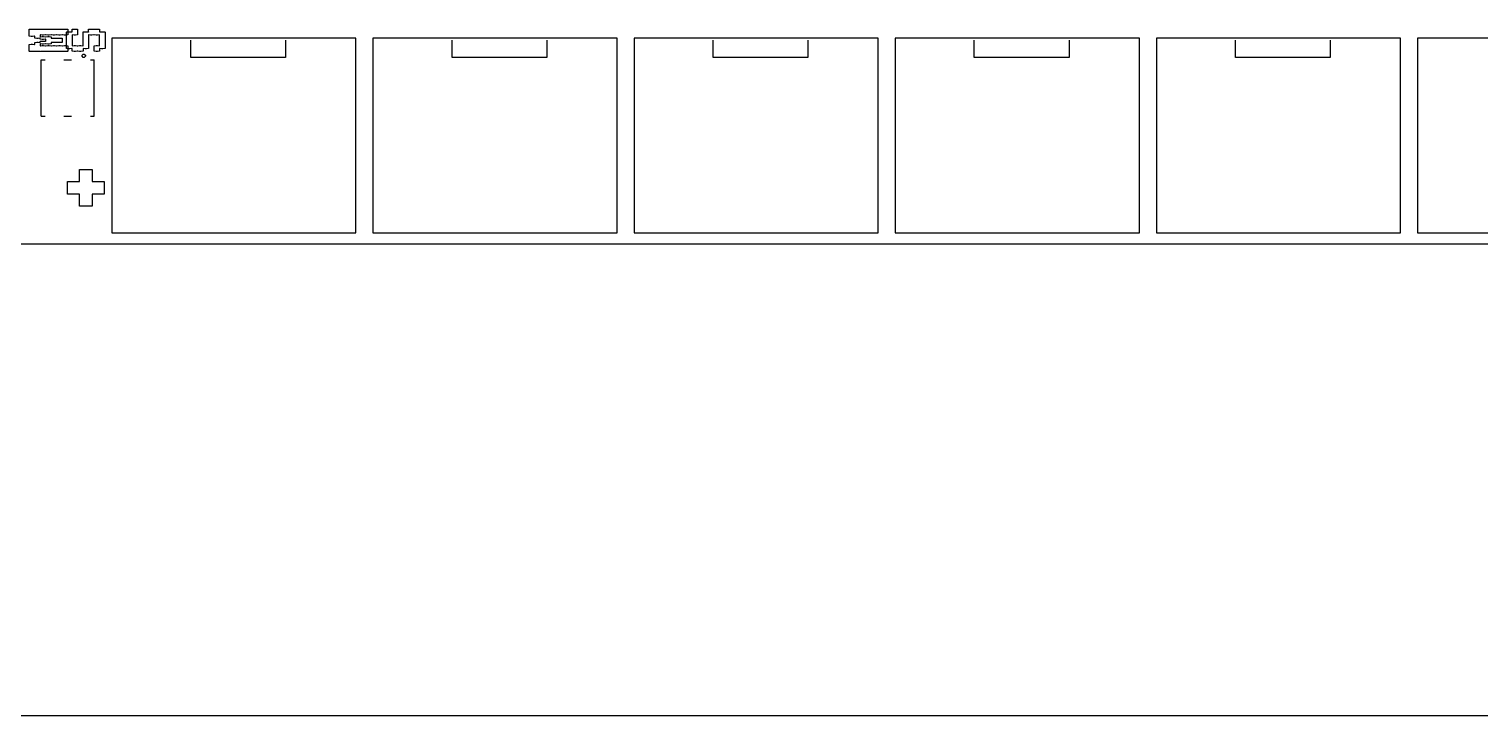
# Model space of a CAD drawing. Extents: x 0 to 132, y 0 to 98.
# Drawn here: x 52.4 to 95.19, y 0 to 20.27 of the extents above; entities that cross this region are included whole.
import ezdxf

# ---------------------------------------------------------------- set-up
doc = ezdxf.new("R2010")
doc.units = 0
doc.layers.get('0').update_dxf_attribs({"linetype": 'CONTINUOUS'})

msp = doc.modelspace()

# ---------------------------------------------------------------- linework, layer by layer
at = {"color": 0}
for p, q in [((52.4083, 20.2599), (52.4136, 20.2613)), ((52.4083, 20.056), (52.4083, 20.2599)), ((52.4136, 20.2613), (52.47, 20.2668)), ((52.47, 20.2668), (52.4895, 20.2668)), ((52.4895, 20.2668), (52.5089, 20.2668)), ((52.5089, 20.2668), (52.5639, 20.2613)), ((52.5639, 20.2613), (52.5709, 20.2599)), ((52.5709, 20.2599), (52.5762, 20.2613)), ((52.5762, 20.2613), (52.6327, 20.2668)), ((52.6327, 20.2668), (52.6521, 20.2668)), ((52.6521, 20.2668), (52.6715, 20.2668)), ((52.6715, 20.2668), (52.7265, 20.2613)), ((52.7265, 20.2613), (52.7332, 20.2599)), ((52.7332, 20.2599), (52.7389, 20.2613)), ((52.7389, 20.2613), (52.7953, 20.2668)), ((52.7953, 20.2668), (52.8147, 20.2668)), ((52.8147, 20.2668), (52.8341, 20.2668)), ((52.8341, 20.2668), (52.8891, 20.2613)), ((52.8891, 20.2613), (52.8959, 20.2599)), ((52.8959, 20.2599), (52.9015, 20.2613)), ((52.9015, 20.2613), (52.9579, 20.2668)), ((52.9579, 20.2668), (52.9773, 20.2668)), ((52.9773, 20.2668), (52.9967, 20.2668)), ((52.9967, 20.2668), (53.0518, 20.2613)), ((53.0518, 20.2613), (53.0585, 20.2599)), ((53.0585, 20.2599), (53.0641, 20.2613)), ((53.0641, 20.2613), (53.1206, 20.2668)), ((53.1206, 20.2668), (53.14, 20.2668)), ((53.14, 20.2668), (53.1594, 20.2668)), ((53.1594, 20.2668), (53.2144, 20.2613)), ((53.2144, 20.2613), (53.2211, 20.2599)), ((53.2211, 20.2599), (53.2268, 20.2613)), ((53.2268, 20.2613), (53.2832, 20.2668)), ((53.2832, 20.2668), (53.3026, 20.2668)), ((53.3026, 20.2668), (53.3217, 20.2668)), ((53.3217, 20.2668), (53.377, 20.2613)), ((53.377, 20.2613), (53.3837, 20.2599)), ((53.3837, 20.2599), (53.3894, 20.2613)), ((53.3894, 20.2613), (53.4458, 20.2668)), ((53.4458, 20.2668), (53.4652, 20.2668)), ((53.4652, 20.2668), (53.4843, 20.2668)), ((53.4843, 20.2668), (53.5397, 20.2613)), ((53.5093, 20.1786), (53.5146, 20.18)), ((53.5093, 19.6908), (53.5093, 20.1786)), ((53.5146, 20.18), (53.5711, 20.1869)), ((53.5397, 20.2613), (53.5464, 20.2599)), ((53.5464, 20.2599), (53.5464, 20.0973)), ((53.5711, 20.1869), (53.5905, 20.1869)), ((53.5905, 20.1869), (53.6099, 20.1869)), ((53.6099, 20.1869), (53.6649, 20.18)), ((53.6649, 20.18), (53.672, 20.1786)), ((53.672, 20.2599), (53.6773, 20.2613)), ((53.672, 20.1786), (53.672, 20.2599)), ((53.6773, 20.2613), (53.7337, 20.2682)), ((53.7337, 20.2682), (53.7531, 20.2682)), ((53.7531, 20.2682), (53.7725, 20.2682)), ((53.7725, 20.2682), (53.8275, 20.2613)), ((53.8275, 20.2613), (53.8346, 20.2599)), ((53.8346, 20.2599), (53.8346, 20.0973)), ((53.9972, 20.1786), (54.0025, 20.18)), ((53.9972, 19.7721), (53.9972, 20.1786)), ((54.0025, 20.18), (54.059, 20.1869)), ((54.059, 20.1869), (54.0784, 20.1869)), ((54.0784, 20.1869), (54.0978, 20.1869)), ((54.0978, 20.1869), (54.1528, 20.18)), ((54.1528, 20.18), (54.1595, 20.1786)), ((54.1595, 20.2599), (54.1651, 20.2613)), ((54.1595, 20.1786), (54.1595, 20.2599)), ((54.1651, 20.2613), (54.2216, 20.2682)), ((54.2216, 20.2682), (54.241, 20.2682)), ((54.241, 20.2682), (54.2604, 20.2682)), ((54.2604, 20.2682), (54.3154, 20.2613)), ((54.3154, 20.2613), (54.3221, 20.2599)), ((54.3221, 20.2599), (54.3278, 20.2613)), ((54.3278, 20.2613), (54.3842, 20.2682)), ((54.3842, 20.2682), (54.4036, 20.2682)), ((54.4036, 20.2682), (54.423, 20.2682)), ((54.423, 20.2682), (54.4781, 20.2613)), ((54.4781, 20.2613), (54.4848, 20.2599)), ((54.4848, 20.2599), (54.4848, 20.1786)), ((54.4848, 20.1786), (54.4904, 20.18)), ((54.4904, 20.18), (54.5469, 20.1869)), ((54.5469, 20.1869), (54.5663, 20.1869)), ((54.5663, 20.1869), (54.5853, 20.1869)), ((54.5853, 20.1869), (54.6407, 20.18)), ((54.6407, 20.18), (54.6474, 20.1786)), ((54.6474, 20.1786), (54.6474, 19.6908)), ((52.4136, 20.0546), (52.4083, 20.056)), ((52.4083, 19.8121), (52.4136, 19.8134)), ((52.4083, 19.6095), (52.4083, 19.8121)), ((52.4686, 20.0491), (52.4136, 20.0546)), ((52.4136, 19.8134), (52.47, 19.8203)), ((52.4895, 20.0491), (52.4686, 20.0491)), ((52.47, 19.8203), (52.4895, 19.8203)), ((52.5074, 20.0491), (52.4895, 20.0491)), ((52.4895, 19.8203), (52.5089, 19.8203)), ((52.5639, 20.0546), (52.5074, 20.0491)), ((52.5089, 19.8203), (52.5639, 19.8134)), ((52.5709, 20.056), (52.5639, 20.0546)), ((52.5639, 19.8134), (52.5709, 19.8121)), ((52.5709, 19.9953), (52.5709, 20.056)), ((52.5762, 19.994), (52.5709, 19.9953)), ((52.5709, 19.8727), (52.5762, 19.8741)), ((52.5709, 19.8121), (52.5709, 19.8727)), ((52.6313, 19.9871), (52.5762, 19.994)), ((52.5762, 19.8741), (52.6327, 19.881)), ((52.6521, 19.9871), (52.6313, 19.9871)), ((52.6327, 19.881), (52.6521, 19.881)), ((52.6701, 19.9871), (52.6521, 19.9871)), ((52.6521, 19.881), (52.6715, 19.881)), ((52.7265, 19.994), (52.6701, 19.9871)), ((52.6715, 19.881), (52.7265, 19.8741)), ((52.7332, 19.9953), (52.7265, 19.994)), ((52.7265, 19.8741), (52.7332, 19.8727)), ((52.7389, 20.0959), (52.7332, 20.0973)), ((52.7332, 20.0973), (52.7332, 20.0353)), ((52.7332, 20.0353), (52.7389, 20.0367)), ((52.7332, 19.965), (52.7332, 19.9953)), ((52.7389, 19.9636), (52.7332, 19.965)), ((52.7332, 19.9044), (52.7389, 19.9058)), ((52.7332, 19.8727), (52.7332, 19.9044)), ((52.7389, 19.8313), (52.7332, 19.8327)), ((52.7332, 19.8327), (52.7332, 19.7721)), ((52.7332, 19.7721), (52.7389, 19.7735)), ((52.7939, 20.089), (52.7389, 20.0959)), ((52.7389, 20.0367), (52.7953, 20.0436)), ((52.7939, 19.9567), (52.7389, 19.9636)), ((52.7389, 19.9058), (52.7953, 19.9113)), ((52.7939, 19.8245), (52.7389, 19.8313)), ((52.7389, 19.7735), (52.7953, 19.779)), ((52.8147, 20.089), (52.7939, 20.089)), ((52.8147, 19.9567), (52.7939, 19.9567)), ((52.8147, 19.8245), (52.7939, 19.8245)), ((52.7953, 20.0436), (52.8147, 20.0436)), ((52.7953, 19.9113), (52.8147, 19.9113)), ((52.7953, 19.779), (52.8147, 19.779)), ((52.8327, 20.089), (52.8147, 20.089)), ((52.8147, 20.0436), (52.8341, 20.0436)), ((52.8327, 19.9567), (52.8147, 19.9567)), ((52.8147, 19.9113), (52.8341, 19.9113)), ((52.8327, 19.8245), (52.8147, 19.8245)), ((52.8147, 19.779), (52.8341, 19.779)), ((52.8891, 20.0959), (52.8327, 20.089)), ((52.8891, 19.9636), (52.8327, 19.9567)), ((52.8891, 19.8313), (52.8327, 19.8245)), ((52.8341, 20.0436), (52.8891, 20.0367)), ((52.8341, 19.9113), (52.8891, 19.9058)), ((52.8341, 19.779), (52.8891, 19.7735)), ((52.8959, 20.0973), (52.8891, 20.0959)), ((52.8891, 20.0367), (52.8959, 20.0353)), ((52.8959, 19.965), (52.8891, 19.9636)), ((52.8891, 19.9058), (52.8959, 19.9044)), ((52.8959, 19.8327), (52.8891, 19.8313)), ((52.8891, 19.7735), (52.8959, 19.7721)), ((52.9015, 20.0959), (52.8959, 20.0973)), ((52.8959, 20.0353), (52.9015, 20.0367)), ((52.8959, 19.9044), (52.8959, 19.965)), ((52.9015, 19.8313), (52.8959, 19.8327)), ((52.8959, 19.7721), (52.9015, 19.7735)), ((52.9565, 20.089), (52.9015, 20.0959)), ((52.9015, 20.0367), (52.9579, 20.0436)), ((52.9565, 19.8245), (52.9015, 19.8313)), ((52.9015, 19.7735), (52.9579, 19.779)), ((52.9773, 20.089), (52.9565, 20.089)), ((52.9773, 19.8245), (52.9565, 19.8245)), ((52.9579, 20.0436), (52.9773, 20.0436)), ((52.9579, 19.779), (52.9773, 19.779)), ((52.9953, 20.089), (52.9773, 20.089)), ((52.9773, 20.0436), (52.9967, 20.0436)), ((52.9953, 19.8245), (52.9773, 19.8245)), ((52.9773, 19.779), (52.9967, 19.779)), ((53.0518, 20.0959), (52.9953, 20.089)), ((53.0518, 19.8313), (52.9953, 19.8245)), ((52.9967, 20.0436), (53.0518, 20.0367)), ((52.9967, 19.779), (53.0518, 19.7735)), ((53.0585, 20.0973), (53.0518, 20.0959)), ((53.0518, 20.0367), (53.0585, 20.0353)), ((53.0585, 19.8327), (53.0518, 19.8313)), ((53.0518, 19.7735), (53.0585, 19.7721)), ((53.0641, 20.0959), (53.0585, 20.0973)), ((53.0585, 20.0353), (53.0585, 19.9953)), ((53.0585, 19.9953), (53.0641, 19.9967)), ((53.0641, 19.8727), (53.0585, 19.8727)), ((53.0585, 19.8727), (53.0585, 19.8327)), ((53.0585, 19.7721), (53.0641, 19.7735)), ((53.1192, 20.089), (53.0641, 20.0959)), ((53.0641, 19.9967), (53.1206, 20.0022)), ((53.1192, 19.8658), (53.0641, 19.8727)), ((53.0641, 19.7735), (53.1206, 19.779)), ((53.14, 20.089), (53.1192, 20.089)), ((53.14, 19.8658), (53.1192, 19.8658)), ((53.1206, 20.0022), (53.14, 20.0022)), ((53.1206, 19.779), (53.14, 19.779)), ((53.158, 20.089), (53.14, 20.089)), ((53.14, 20.0022), (53.1594, 20.0022)), ((53.158, 19.8658), (53.14, 19.8658)), ((53.14, 19.779), (53.1594, 19.779)), ((53.2144, 20.0959), (53.158, 20.089)), ((53.2144, 19.8727), (53.158, 19.8658)), ((53.1594, 20.0022), (53.2144, 19.9967)), ((53.1594, 19.779), (53.2144, 19.7735)), ((53.2211, 20.0973), (53.2144, 20.0959)), ((53.2144, 19.9967), (53.2211, 19.9953)), ((53.2211, 19.8727), (53.2144, 19.8727)), ((53.2144, 19.7735), (53.2211, 19.7721)), ((53.2268, 20.0959), (53.2211, 20.0973)), ((53.2211, 19.9953), (53.2268, 19.9967)), ((53.2268, 19.8727), (53.2211, 19.8727)), ((53.2211, 19.7721), (53.2268, 19.7735)), ((53.2818, 20.089), (53.2268, 20.0959)), ((53.2268, 19.9967), (53.2832, 20.0022)), ((53.2818, 19.8658), (53.2268, 19.8727)), ((53.2268, 19.7735), (53.2832, 19.779)), ((53.3026, 20.089), (53.2818, 20.089)), ((53.3026, 19.8658), (53.2818, 19.8658)), ((53.2832, 20.0022), (53.3026, 20.0022)), ((53.2832, 19.779), (53.3026, 19.779)), ((53.3206, 20.089), (53.3026, 20.089)), ((53.3026, 20.0022), (53.3217, 20.0022)), ((53.3206, 19.8658), (53.3026, 19.8658)), ((53.3026, 19.779), (53.3217, 19.779)), ((53.377, 20.0959), (53.3206, 20.089)), ((53.377, 19.8727), (53.3206, 19.8658)), ((53.3217, 20.0022), (53.377, 19.9967)), ((53.3217, 19.779), (53.377, 19.7735)), ((53.3837, 20.0973), (53.377, 20.0959)), ((53.377, 19.9967), (53.3837, 19.9953)), ((53.3837, 19.8727), (53.377, 19.8727)), ((53.377, 19.7735), (53.3837, 19.7721)), ((53.3894, 20.0959), (53.3837, 20.0973)), ((53.3837, 19.9953), (53.3837, 19.8727)), ((53.3837, 19.7721), (53.3894, 19.7735)), ((53.4444, 20.089), (53.3894, 20.0959)), ((53.3894, 19.7735), (53.4458, 19.779)), ((53.4652, 20.089), (53.4444, 20.089)), ((53.4458, 19.779), (53.4652, 19.779)), ((53.4829, 20.089), (53.4652, 20.089)), ((53.4652, 19.779), (53.4843, 19.779)), ((53.5397, 20.0959), (53.4829, 20.089)), ((53.4843, 19.779), (53.5397, 19.7735)), ((53.5146, 19.6908), (53.5093, 19.6908)), ((53.57, 19.6839), (53.5146, 19.6908)), ((53.5464, 20.0973), (53.5397, 20.0959)), ((53.5397, 19.7735), (53.5464, 19.7721)), ((53.5464, 19.7721), (53.5464, 19.6095)), ((53.5905, 19.6839), (53.57, 19.6839)), ((53.6085, 19.6839), (53.5905, 19.6839)), ((53.6649, 19.6908), (53.6085, 19.6839)), ((53.672, 19.6908), (53.6649, 19.6908)), ((53.6773, 20.0973), (53.672, 20.0973)), ((53.672, 20.0973), (53.672, 19.7721)), ((53.672, 19.7721), (53.6773, 19.7735)), ((53.672, 19.6095), (53.672, 19.6908)), ((53.7326, 20.0904), (53.6773, 20.0973)), ((53.6773, 19.7735), (53.7337, 19.7804)), ((53.7531, 20.0904), (53.7326, 20.0904)), ((53.7337, 19.7804), (53.7531, 19.7804)), ((53.7711, 20.0904), (53.7531, 20.0904)), ((53.7531, 19.7804), (53.7725, 19.7804)), ((53.8275, 20.0973), (53.7711, 20.0904)), ((53.7725, 19.7804), (53.8275, 19.7735)), ((53.8346, 20.0973), (53.8275, 20.0973)), ((53.8275, 19.7735), (53.8346, 19.7721)), ((53.8346, 19.7721), (53.8399, 19.7735)), ((53.8399, 19.7735), (53.8963, 19.7804)), ((53.8963, 19.7804), (53.9157, 19.7804)), ((53.9157, 19.7804), (53.9351, 19.7804)), ((53.9351, 19.7804), (53.9902, 19.7735)), ((53.9902, 19.7735), (53.9972, 19.7721)), ((54.0025, 19.6908), (53.9972, 19.6908)), ((53.9972, 19.6908), (53.9972, 19.6095)), ((54.0575, 19.6839), (54.0025, 19.6908)), ((54.0784, 19.6839), (54.0575, 19.6839)), ((54.0964, 19.6839), (54.0784, 19.6839)), ((54.1528, 19.6908), (54.0964, 19.6839)), ((54.1595, 19.6908), (54.1528, 19.6908)), ((54.1651, 20.0973), (54.1595, 20.0973)), ((54.1595, 20.0973), (54.1595, 19.6908)), ((54.2202, 20.0904), (54.1651, 20.0973)), ((54.241, 20.0904), (54.2202, 20.0904)), ((54.259, 20.0904), (54.241, 20.0904)), ((54.3154, 20.0973), (54.259, 20.0904)), ((54.3221, 20.0973), (54.3154, 20.0973)), ((54.3278, 20.0973), (54.3221, 20.0973)), ((54.3221, 19.7721), (54.3278, 19.7735)), ((54.3221, 19.6095), (54.3221, 19.7721)), ((54.3828, 20.0904), (54.3278, 20.0973)), ((54.3278, 19.7735), (54.3842, 19.7804)), ((54.4036, 20.0904), (54.3828, 20.0904)), ((54.3842, 19.7804), (54.4036, 19.7804)), ((54.4216, 20.0904), (54.4036, 20.0904)), ((54.4036, 19.7804), (54.423, 19.7804)), ((54.4781, 20.0973), (54.4216, 20.0904)), ((54.423, 19.7804), (54.4781, 19.7735)), ((54.4848, 20.0973), (54.4781, 20.0973)), ((54.4781, 19.7735), (54.4848, 19.7721)), ((54.4848, 19.7721), (54.4848, 20.0973)), ((54.4904, 19.6908), (54.4848, 19.6908)), ((54.4848, 19.6908), (54.4848, 19.6095)), ((54.5454, 19.6839), (54.4904, 19.6908)), ((54.5663, 19.6839), (54.5454, 19.6839)), ((54.5842, 19.6839), (54.5663, 19.6839)), ((54.6407, 19.6908), (54.5842, 19.6839)), ((54.6474, 19.6908), (54.6407, 19.6908)), ((62.0448, 20.0008), (54.8446, 20.0008)), ((54.8446, 20.0008), (54.8446, 14.2503)), ((57.1747, 19.429), (57.1747, 19.9374)), ((59.9694, 19.9374), (59.9694, 19.429)), ((62.0448, 14.2503), (62.0448, 20.0008)), ((69.7466, 19.9995), (62.5464, 19.9995)), ((62.5464, 19.9995), (62.5464, 14.2503)), ((64.8765, 19.4276), (64.8765, 19.9361)), ((67.6698, 19.9361), (67.6698, 19.4276)), ((69.7466, 14.2503), (69.7466, 19.9995)), ((77.4457, 19.9995), (70.2469, 19.9995)), ((70.2469, 19.9995), (70.2469, 14.2503)), ((72.5759, 19.4276), (72.5759, 19.9361)), ((75.3703, 19.9361), (75.3703, 19.4276)), ((77.4457, 14.2503), (77.4457, 19.9995)), ((85.1461, 19.9995), (77.9459, 19.9995)), ((77.9459, 19.9995), (77.9459, 14.2503)), ((80.2763, 19.4276), (80.2763, 19.9361)), ((83.0711, 19.9361), (83.0711, 19.4276)), ((85.1461, 14.2503), (85.1461, 19.9995)), ((92.8469, 19.9995), (85.6463, 19.9995)), ((85.6463, 19.9995), (85.6463, 14.2503)), ((87.9768, 19.4276), (87.9768, 19.9361)), ((90.7701, 19.9361), (90.7701, 19.4276)), ((92.8469, 14.2503), (92.8469, 19.9995)), ((100.546, 19.9995), (93.3468, 19.9995)), ((93.3468, 19.9995), (93.3468, 14.2503)), ((52.4136, 19.6081), (52.4083, 19.6095)), ((52.4686, 19.6012), (52.4136, 19.6081)), ((52.4895, 19.6012), (52.4686, 19.6012)), ((52.5074, 19.6012), (52.4895, 19.6012)), ((52.5639, 19.6081), (52.5074, 19.6012)), ((52.5709, 19.6095), (52.5639, 19.6081)), ((52.5762, 19.6081), (52.5709, 19.6095)), ((52.6313, 19.6012), (52.5762, 19.6081)), ((52.6521, 19.6012), (52.6313, 19.6012)), ((52.6701, 19.6012), (52.6521, 19.6012)), ((52.7265, 19.6081), (52.6701, 19.6012)), ((52.7332, 19.6095), (52.7265, 19.6081)), ((52.7389, 19.6081), (52.7332, 19.6095)), ((52.7939, 19.6012), (52.7389, 19.6081)), ((52.7664, 19.3587), (52.8796, 19.3587)), ((52.7664, 17.6982), (52.7664, 19.3587)), ((52.8147, 19.6012), (52.7939, 19.6012)), ((52.8327, 19.6012), (52.8147, 19.6012)), ((52.8891, 19.6081), (52.8327, 19.6012)), ((52.8959, 19.6095), (52.8891, 19.6081)), ((52.9015, 19.6081), (52.8959, 19.6095)), ((52.9565, 19.6012), (52.9015, 19.6081)), ((52.9773, 19.6012), (52.9565, 19.6012)), ((52.9953, 19.6012), (52.9773, 19.6012)), ((53.0518, 19.6081), (52.9953, 19.6012)), ((53.0585, 19.6095), (53.0518, 19.6081)), ((53.0641, 19.6081), (53.0585, 19.6095)), ((53.1192, 19.6012), (53.0641, 19.6081)), ((53.14, 19.6012), (53.1192, 19.6012)), ((53.158, 19.6012), (53.14, 19.6012)), ((53.2144, 19.6081), (53.158, 19.6012)), ((53.2211, 19.6095), (53.2144, 19.6081)), ((53.2268, 19.6081), (53.2211, 19.6095)), ((53.2818, 19.6012), (53.2268, 19.6081)), ((53.3026, 19.6012), (53.2818, 19.6012)), ((53.3206, 19.6012), (53.3026, 19.6012)), ((53.377, 19.6081), (53.3206, 19.6012)), ((53.3837, 19.6095), (53.377, 19.6081)), ((53.3894, 19.6081), (53.3837, 19.6095)), ((53.4444, 19.6012), (53.3894, 19.6081)), ((53.4335, 19.3587), (53.6593, 19.3587)), ((53.4652, 19.6012), (53.4444, 19.6012)), ((53.4829, 19.6012), (53.4652, 19.6012)), ((53.5397, 19.6081), (53.4829, 19.6012)), ((53.5464, 19.6095), (53.5397, 19.6081)), ((53.6773, 19.6095), (53.672, 19.6095)), ((53.7326, 19.6026), (53.6773, 19.6095)), ((53.7531, 19.6026), (53.7326, 19.6026)), ((53.7711, 19.6026), (53.7531, 19.6026)), ((53.8275, 19.6095), (53.7711, 19.6026)), ((53.8346, 19.6095), (53.8275, 19.6095)), ((53.8399, 19.6095), (53.8346, 19.6095)), ((53.8949, 19.6026), (53.8399, 19.6095)), ((53.9157, 19.6026), (53.8949, 19.6026)), ((53.9337, 19.6026), (53.9157, 19.6026)), ((53.9902, 19.6095), (53.9337, 19.6026)), ((53.9669, 19.4923), (54.0039, 19.5296)), ((53.9669, 19.4786), (53.9669, 19.4923)), ((53.9669, 19.4662), (53.9669, 19.4786)), ((54.0039, 19.429), (53.9669, 19.4662)), ((53.9972, 19.6095), (53.9902, 19.6095)), ((54.0039, 19.5296), (54.0163, 19.5296)), ((54.0163, 19.429), (54.0039, 19.429)), ((54.0163, 19.5296), (54.0286, 19.5296)), ((54.0286, 19.429), (54.0163, 19.429)), ((54.0286, 19.5296), (54.066, 19.4923)), ((54.066, 19.4662), (54.0286, 19.429)), ((54.066, 19.4923), (54.066, 19.4786)), ((54.066, 19.4786), (54.066, 19.4662)), ((54.2135, 19.3587), (54.3264, 19.3587)), ((54.3278, 19.6095), (54.3221, 19.6095)), ((54.3264, 17.6982), (54.3264, 19.3587)), ((54.3828, 19.6026), (54.3278, 19.6095)), ((54.4036, 19.6026), (54.3828, 19.6026)), ((54.4216, 19.6026), (54.4036, 19.6026)), ((54.4781, 19.6095), (54.4216, 19.6026)), ((54.4848, 19.6095), (54.4781, 19.6095)), ((59.9694, 19.429), (57.1747, 19.429)), ((67.6698, 19.4276), (64.8765, 19.4276)), ((75.3703, 19.4276), (72.5759, 19.4276)), ((83.0711, 19.4276), (80.2763, 19.4276)), ((90.7701, 19.4276), (87.9768, 19.4276)), ((52.7664, 17.6982), (52.8796, 17.6982)), ((53.4335, 17.6982), (53.6593, 17.6982)), ((54.2135, 17.6982), (54.3264, 17.6982)), ((53.891, 15.7661), (53.891, 16.1203)), ((53.891, 16.1203), (54.2618, 16.1203)), ((54.2618, 16.1203), (54.2618, 15.7661)), ((53.5383, 15.3982), (53.5383, 15.7661)), ((53.5383, 15.7661), (53.891, 15.7661)), ((54.2618, 15.7661), (54.6146, 15.7661)), ((54.6146, 15.7661), (54.6146, 15.3982)), ((53.891, 15.3982), (53.5383, 15.3982)), ((53.891, 15.0454), (53.891, 15.3982)), ((54.2618, 15.0454), (53.891, 15.0454)), ((54.6146, 15.3982), (54.2618, 15.3982)), ((54.2618, 15.3982), (54.2618, 15.0454)), ((54.8446, 14.2503), (62.0448, 14.2503)), ((62.5464, 14.2503), (69.7466, 14.2503)), ((70.2469, 14.2503), (77.4457, 14.2503)), ((77.9459, 14.2503), (85.1461, 14.2503)), ((85.6463, 14.2503), (92.8469, 14.2503)), ((93.3468, 14.2503), (100.546, 14.2503)), ((11.7671, 13.9278), (109.555, 13.9278))]:
    msp.add_line(p, q, dxfattribs=at)
at = {"color": 7}
msp.add_line((132.282, 0), (0, 0), dxfattribs=at)

doc.saveas('drawing.dxf')
